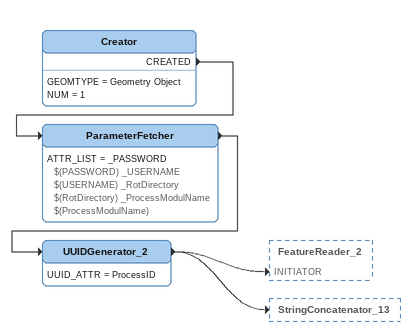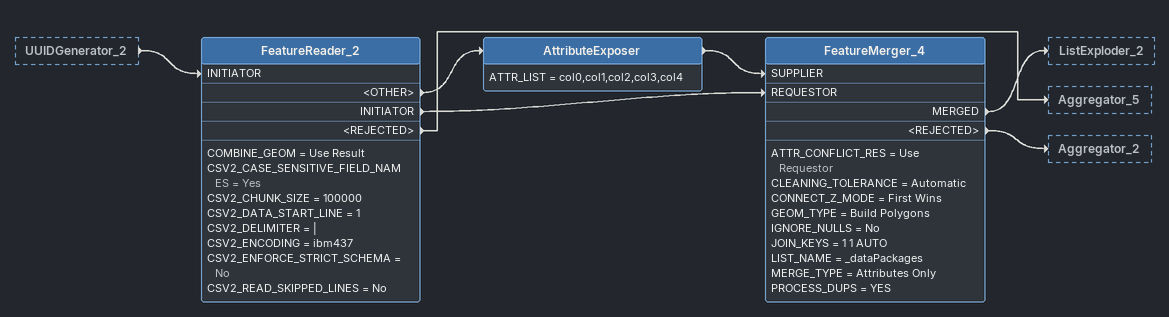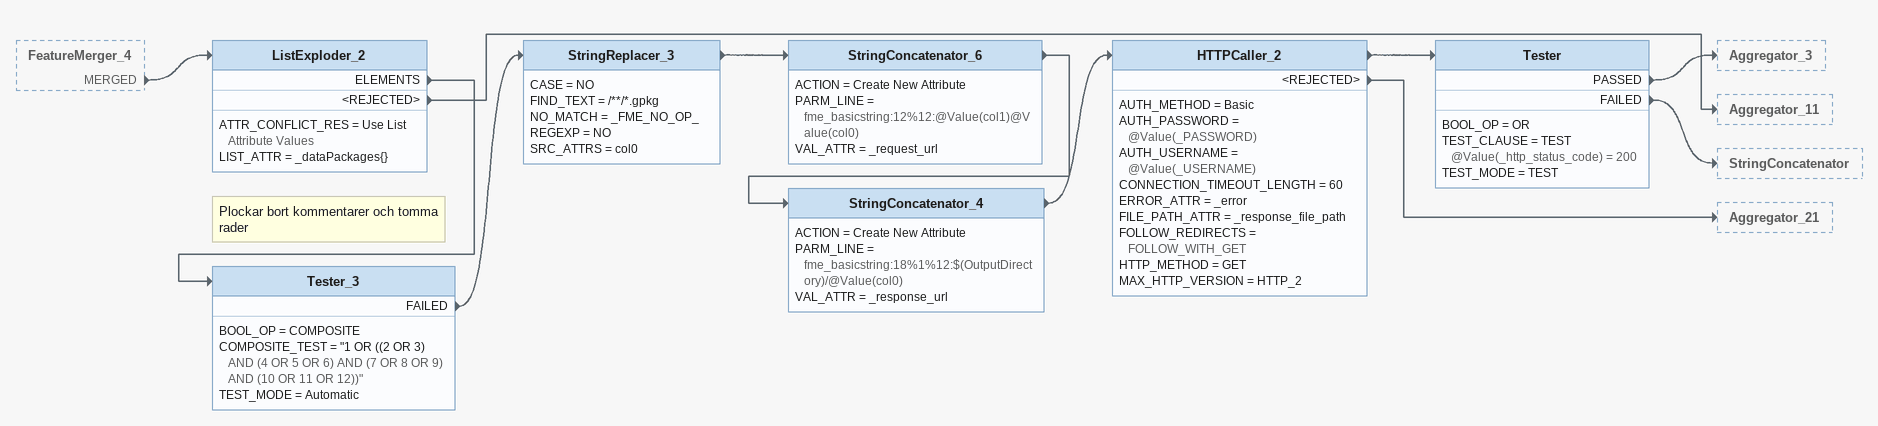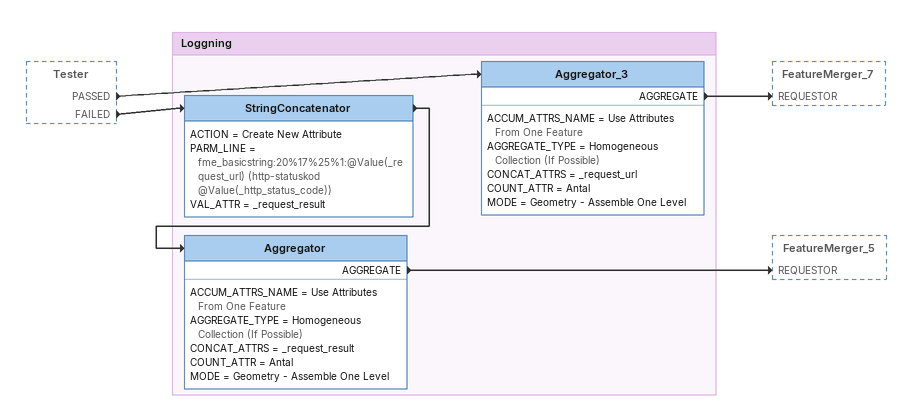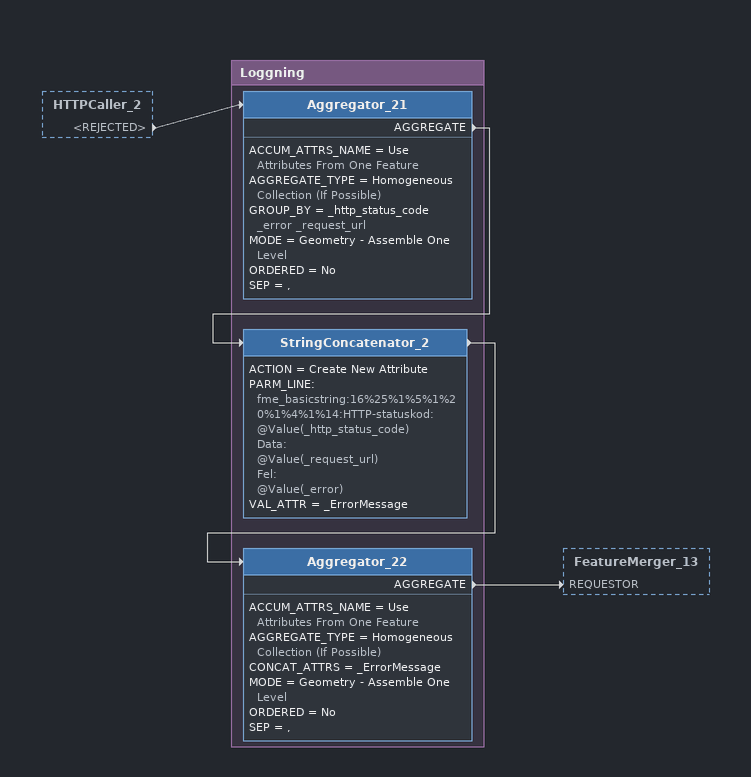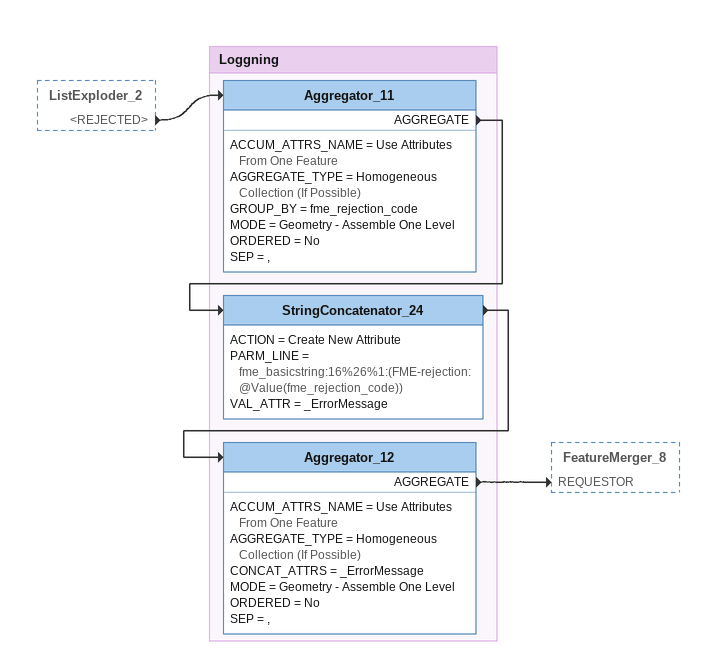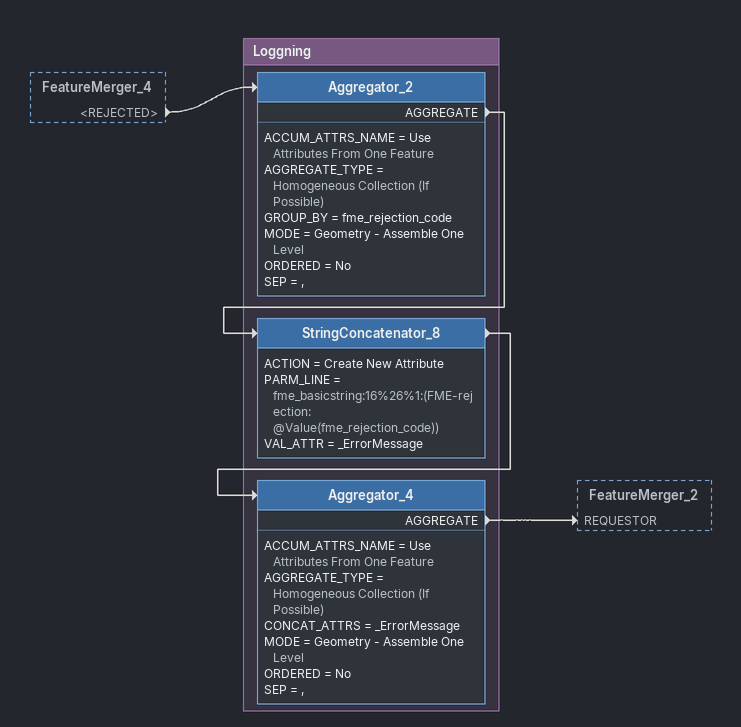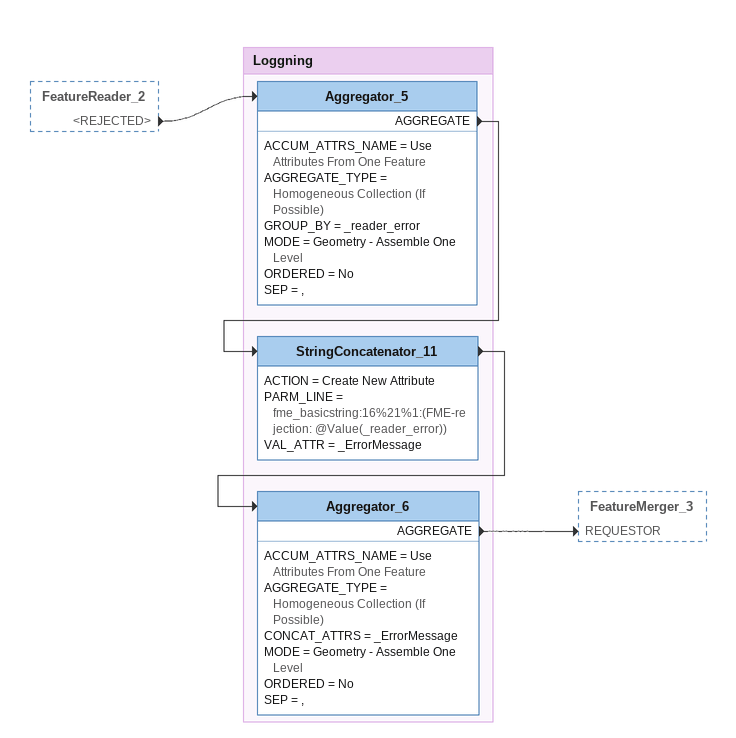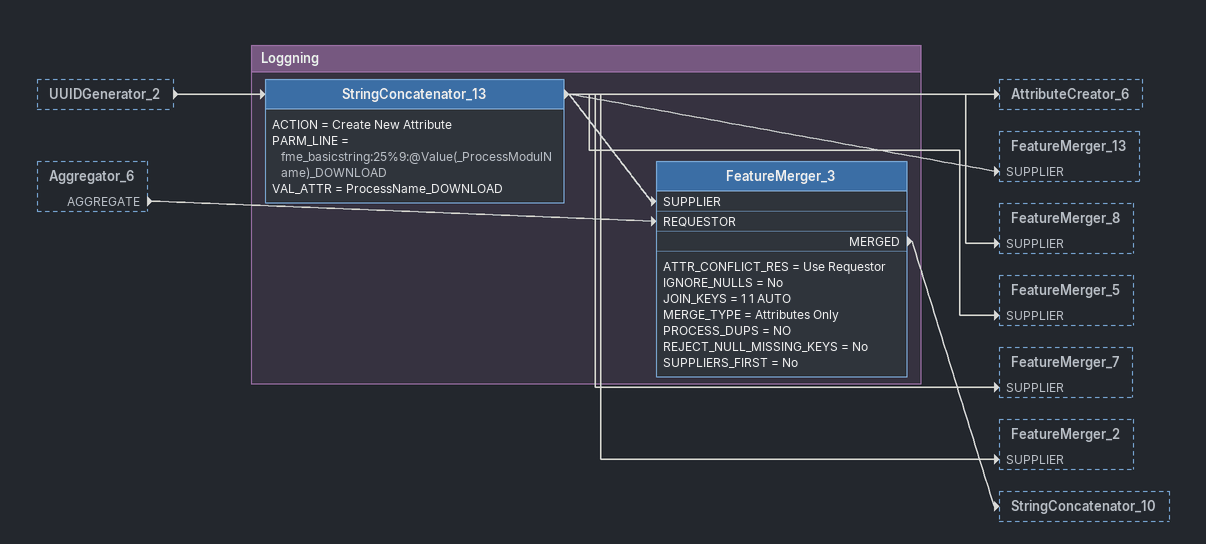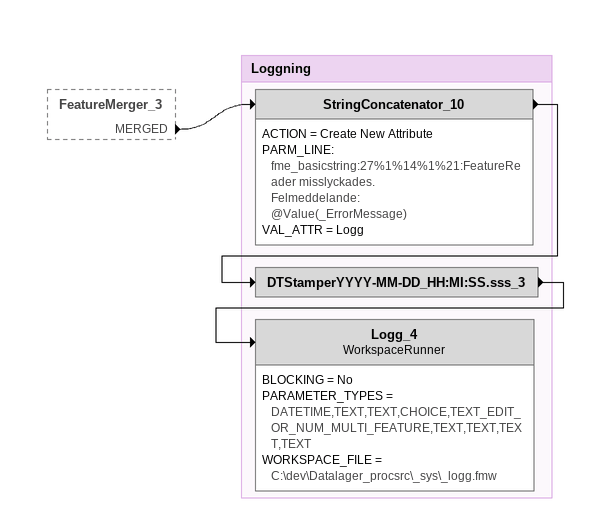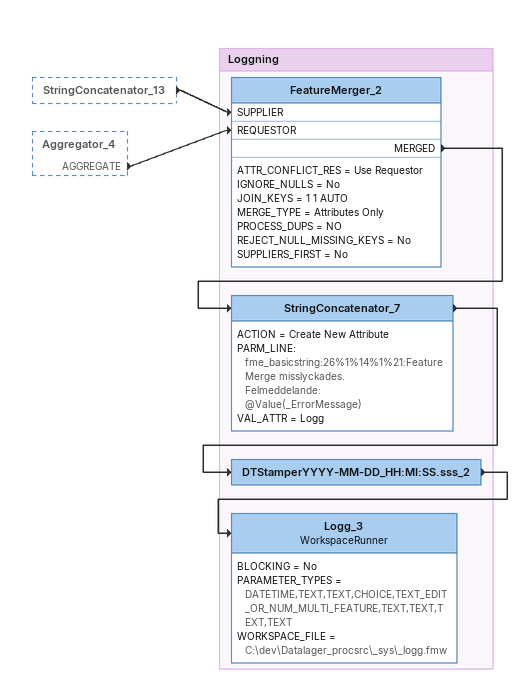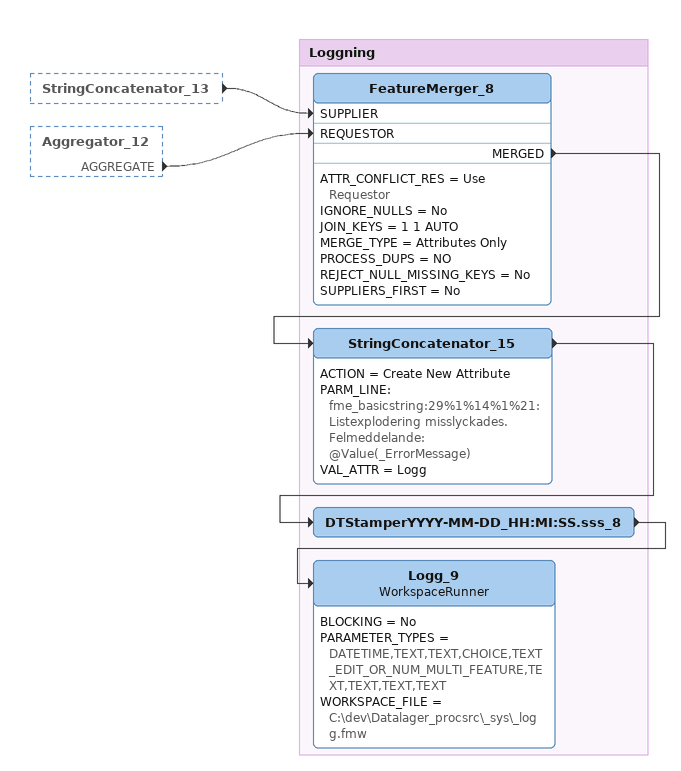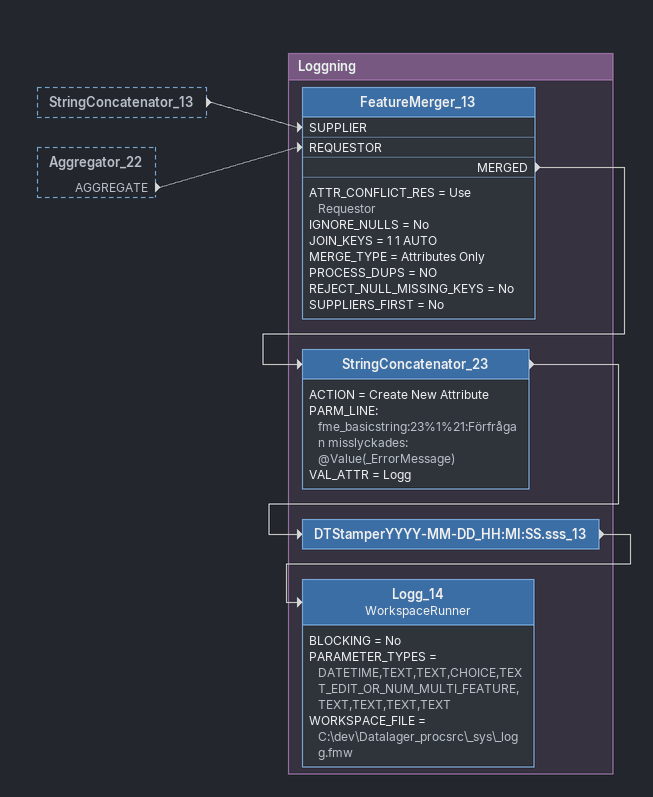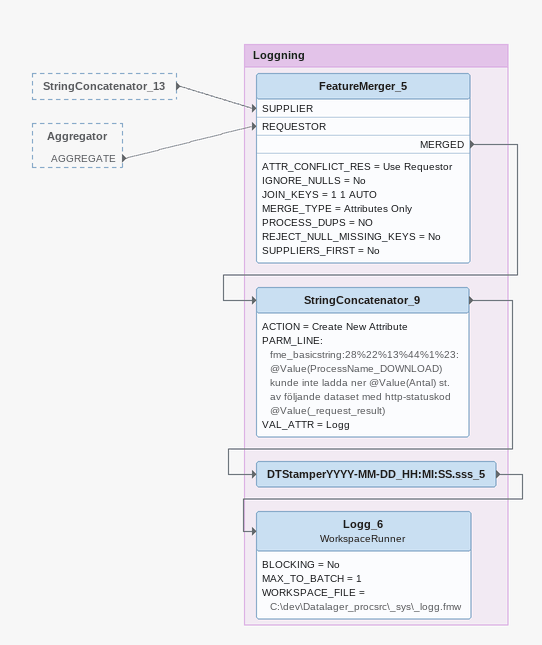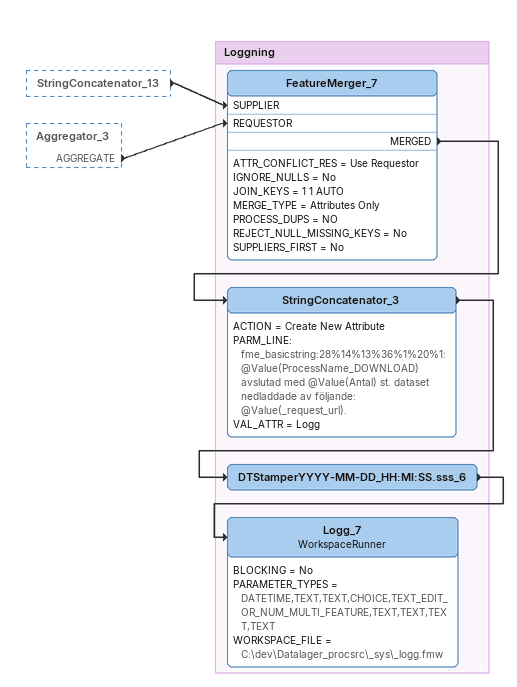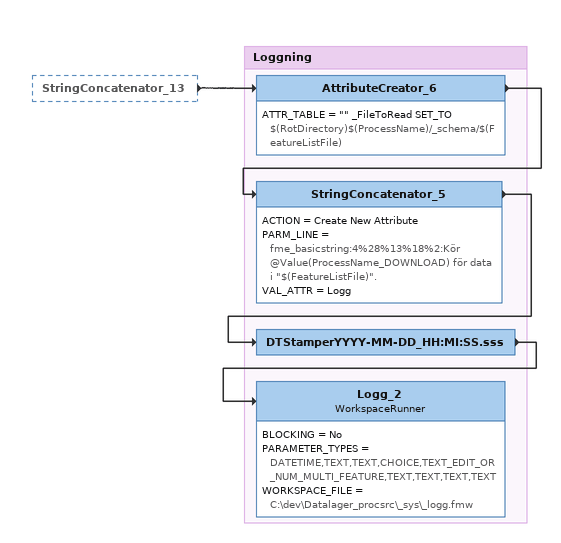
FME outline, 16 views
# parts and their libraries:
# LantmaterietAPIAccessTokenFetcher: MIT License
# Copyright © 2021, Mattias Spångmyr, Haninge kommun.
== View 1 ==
Creator
    GEOMTYPE = Geometry Object
    NUM = 1
    CREATED -> ParameterFetcher
ParameterFetcher
    ATTR_LIST = _PASSWORD $(PASSWORD) _USERNAME $(USERNAME) _RotDirectory $(RotDirectory) _ProcessModulName $(ProcessModulName)
    -> UUIDGenerator_2
UUIDGenerator_2
    UUID_ATTR = ProcessID
    -> FeatureReader_2 [INITIATOR]
    -> StringConcatenator_13

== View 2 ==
UUIDGenerator_2 [outside]
    -> FeatureReader_2 [INITIATOR]
FeatureReader_2
    COMBINE_GEOM = Use Result
    CSV2_CASE_SENSITIVE_FIELD_NAMES = Yes
    CSV2_CHUNK_SIZE = 100000
    CSV2_DATA_START_LINE = 1
    CSV2_DELIMITER = |
    CSV2_ENCODING = ibm437
    CSV2_ENFORCE_STRICT_SCHEMA = No
    CSV2_READ_SKIPPED_LINES = No
    <OTHER> -> AttributeExposer
    INITIATOR -> FeatureMerger_4 [REQUESTOR]
    <REJECTED> -> Aggregator_5
AttributeExposer
    ATTR_LIST = col0,col1,col2,col3,col4
    -> FeatureMerger_4 [SUPPLIER]
FeatureMerger_4
    ATTR_CONFLICT_RES = Use Requestor
    CLEANING_TOLERANCE = Automatic
    CONNECT_Z_MODE = First Wins
    GEOM_TYPE = Build Polygons
    IGNORE_NULLS = No
    JOIN_KEYS = 1 1 AUTO
    LIST_NAME = _dataPackages
    MERGE_TYPE = Attributes Only
    PROCESS_DUPS = YES
    MERGED -> ListExploder_2
    <REJECTED> -> Aggregator_2

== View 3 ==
FeatureMerger_4 [outside]
    MERGED -> ListExploder_2
ListExploder_2
    ATTR_CONFLICT_RES = Use List Attribute Values
    LIST_ATTR = _dataPackages{}
    ELEMENTS -> Tester_3
    <REJECTED> -> Aggregator_11
Note: Plockar bort kommentarer och tomma rader
Tester_3
    BOOL_OP = COMPOSITE
    COMPOSITE_TEST = "1 OR ((2 OR 3) AND (4 OR 5 OR 6) AND (7 OR 8 OR 9) AND (10 OR 11 OR 12))"
    TEST_MODE = Automatic
    FAILED -> StringReplacer_3
StringReplacer_3
    CASE = NO
    FIND_TEXT = /**/*.gpkg
    NO_MATCH = _FME_NO_OP_
    REGEXP = NO
    SRC_ATTRS = col0
    -> StringConcatenator_6
StringConcatenator_6
    ACTION = Create New Attribute
    PARM_LINE = fme_basicstring:12%12:@Value(col1)@Value(col0)
    VAL_ATTR = _request_url
    -> StringConcatenator_4
StringConcatenator_4
    ACTION = Create New Attribute
    PARM_LINE = fme_basicstring:18%1%12:$(OutputDirectory)/@Value(col0)
    VAL_ATTR = _response_url
    -> HTTPCaller_2
HTTPCaller_2
    AUTH_METHOD = Basic
    AUTH_PASSWORD = @Value(_PASSWORD)
    AUTH_USERNAME = @Value(_USERNAME)
    CONNECTION_TIMEOUT_LENGTH = 60
    ERROR_ATTR = _error
    FILE_PATH_ATTR = _response_file_path
    FOLLOW_REDIRECTS = FOLLOW_WITH_GET
    HTTP_METHOD = GET
    MAX_HTTP_VERSION = HTTP_2
    -> Tester
    <REJECTED> -> Aggregator_21
Tester
    BOOL_OP = OR
    TEST_CLAUSE = TEST @Value(_http_status_code) = 200
    TEST_MODE = TEST
    PASSED -> Aggregator_3
    FAILED -> StringConcatenator

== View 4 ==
Tester [outside]
    PASSED -> Aggregator_3
    FAILED -> StringConcatenator

Bookmark: Loggning
Aggregator_3
    ACCUM_ATTRS_NAME = Use Attributes From One Feature
    AGGREGATE_TYPE = Homogeneous Collection (If Possible)
    CONCAT_ATTRS = _request_url
    COUNT_ATTR = Antal
    MODE = Geometry - Assemble One Level
    AGGREGATE -> FeatureMerger_7 [REQUESTOR]
StringConcatenator
    ACTION = Create New Attribute
    PARM_LINE = fme_basicstring:20%17%25%1:@Value(_request_url) (http-statuskod @Value(_http_status_code))
    VAL_ATTR = _request_result
    -> Aggregator
Aggregator
    ACCUM_ATTRS_NAME = Use Attributes From One Feature
    AGGREGATE_TYPE = Homogeneous Collection (If Possible)
    CONCAT_ATTRS = _request_result
    COUNT_ATTR = Antal
    MODE = Geometry - Assemble One Level
    AGGREGATE -> FeatureMerger_5 [REQUESTOR]

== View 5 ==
HTTPCaller_2 [outside]
    <REJECTED> -> Aggregator_21

Bookmark: Loggning
Aggregator_21
    ACCUM_ATTRS_NAME = Use Attributes From One Feature
    AGGREGATE_TYPE = Homogeneous Collection (If Possible)
    GROUP_BY = _http_status_code _error _request_url
    MODE = Geometry - Assemble One Level
    ORDERED = No
    SEP = ,
    AGGREGATE -> StringConcatenator_2
StringConcatenator_2
    ACTION = Create New Attribute
    PARM_LINE:
      fme_basicstring:16%25%1%5%1%20%1%4%1%14:HTTP-statuskod: @Value(_http_status_code)
      Data:
      @Value(_request_url)
      Fel:
      @Value(_error)
    VAL_ATTR = _ErrorMessage
    -> Aggregator_22
Aggregator_22
    ACCUM_ATTRS_NAME = Use Attributes From One Feature
    AGGREGATE_TYPE = Homogeneous Collection (If Possible)
    CONCAT_ATTRS = _ErrorMessage
    MODE = Geometry - Assemble One Level
    ORDERED = No
    SEP = ,
    AGGREGATE -> FeatureMerger_13 [REQUESTOR]

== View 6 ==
ListExploder_2 [outside]
    <REJECTED> -> Aggregator_11

Bookmark: Loggning
Aggregator_11
    ACCUM_ATTRS_NAME = Use Attributes From One Feature
    AGGREGATE_TYPE = Homogeneous Collection (If Possible)
    GROUP_BY = fme_rejection_code
    MODE = Geometry - Assemble One Level
    ORDERED = No
    SEP = ,
    AGGREGATE -> StringConcatenator_24
StringConcatenator_24
    ACTION = Create New Attribute
    PARM_LINE = fme_basicstring:16%26%1:(FME-rejection: @Value(fme_rejection_code))
    VAL_ATTR = _ErrorMessage
    -> Aggregator_12
Aggregator_12
    ACCUM_ATTRS_NAME = Use Attributes From One Feature
    AGGREGATE_TYPE = Homogeneous Collection (If Possible)
    CONCAT_ATTRS = _ErrorMessage
    MODE = Geometry - Assemble One Level
    ORDERED = No
    SEP = ,
    AGGREGATE -> FeatureMerger_8 [REQUESTOR]

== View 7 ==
FeatureMerger_4 [outside]
    <REJECTED> -> Aggregator_2

Bookmark: Loggning
Aggregator_2
    ACCUM_ATTRS_NAME = Use Attributes From One Feature
    AGGREGATE_TYPE = Homogeneous Collection (If Possible)
    GROUP_BY = fme_rejection_code
    MODE = Geometry - Assemble One Level
    ORDERED = No
    SEP = ,
    AGGREGATE -> StringConcatenator_8
StringConcatenator_8
    ACTION = Create New Attribute
    PARM_LINE = fme_basicstring:16%26%1:(FME-rejection: @Value(fme_rejection_code))
    VAL_ATTR = _ErrorMessage
    -> Aggregator_4
Aggregator_4
    ACCUM_ATTRS_NAME = Use Attributes From One Feature
    AGGREGATE_TYPE = Homogeneous Collection (If Possible)
    CONCAT_ATTRS = _ErrorMessage
    MODE = Geometry - Assemble One Level
    ORDERED = No
    SEP = ,
    AGGREGATE -> FeatureMerger_2 [REQUESTOR]

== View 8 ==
FeatureReader_2 [outside]
    <REJECTED> -> Aggregator_5

Bookmark: Loggning
Aggregator_5
    ACCUM_ATTRS_NAME = Use Attributes From One Feature
    AGGREGATE_TYPE = Homogeneous Collection (If Possible)
    GROUP_BY = _reader_error
    MODE = Geometry - Assemble One Level
    ORDERED = No
    SEP = ,
    AGGREGATE -> StringConcatenator_11
StringConcatenator_11
    ACTION = Create New Attribute
    PARM_LINE = fme_basicstring:16%21%1:(FME-rejection: @Value(_reader_error))
    VAL_ATTR = _ErrorMessage
    -> Aggregator_6
Aggregator_6
    ACCUM_ATTRS_NAME = Use Attributes From One Feature
    AGGREGATE_TYPE = Homogeneous Collection (If Possible)
    CONCAT_ATTRS = _ErrorMessage
    MODE = Geometry - Assemble One Level
    ORDERED = No
    SEP = ,
    AGGREGATE -> FeatureMerger_3 [REQUESTOR]

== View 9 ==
UUIDGenerator_2 [outside]
    -> StringConcatenator_13
Aggregator_6 [outside]
    AGGREGATE -> FeatureMerger_3 [REQUESTOR]

Bookmark: Loggning
StringConcatenator_13
    ACTION = Create New Attribute
    PARM_LINE = fme_basicstring:25%9:@Value(_ProcessModulName)_DOWNLOAD
    VAL_ATTR = ProcessName_DOWNLOAD
    -> AttributeCreator_6
    -> FeatureMerger_13 [SUPPLIER]
    -> FeatureMerger_8 [SUPPLIER]
    -> FeatureMerger_5 [SUPPLIER]
    -> FeatureMerger_7 [SUPPLIER]
    -> FeatureMerger_2 [SUPPLIER]
    -> FeatureMerger_3 [SUPPLIER]
FeatureMerger_3
    ATTR_CONFLICT_RES = Use Requestor
    IGNORE_NULLS = No
    JOIN_KEYS = 1 1 AUTO
    MERGE_TYPE = Attributes Only
    PROCESS_DUPS = NO
    REJECT_NULL_MISSING_KEYS = No
    SUPPLIERS_FIRST = No
    MERGED -> StringConcatenator_10

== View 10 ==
FeatureMerger_3 [outside]
    MERGED -> StringConcatenator_10

Bookmark: Loggning
StringConcatenator_10
    ACTION = Create New Attribute
    PARM_LINE:
      fme_basicstring:27%1%14%1%21:FeatureReader misslyckades.
      Felmeddelande:
      @Value(_ErrorMessage)
    VAL_ATTR = Logg
    -> DTStamperYYYY-MM-DD_HH:MI:SS.sss_3
DTStamperYYYY-MM-DD_HH:MI:SS.sss_3
    -> Logg_4
Logg_4: WorkspaceRunner
    BLOCKING = No
    PARAMETER_TYPES = DATETIME,TEXT,TEXT,CHOICE,TEXT_EDIT_OR_NUM_MULTI_FEATURE,TEXT,TEXT,TEXT,TEXT
    WORKSPACE_FILE = C:\dev\Datalager_procsrc\_sys\_logg.fmw

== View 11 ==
StringConcatenator_13 [outside]
    -> FeatureMerger_2 [SUPPLIER]
Aggregator_4 [outside]
    AGGREGATE -> FeatureMerger_2 [REQUESTOR]

Bookmark: Loggning
FeatureMerger_2
    ATTR_CONFLICT_RES = Use Requestor
    IGNORE_NULLS = No
    JOIN_KEYS = 1 1 AUTO
    MERGE_TYPE = Attributes Only
    PROCESS_DUPS = NO
    REJECT_NULL_MISSING_KEYS = No
    SUPPLIERS_FIRST = No
    MERGED -> StringConcatenator_7
StringConcatenator_7
    ACTION = Create New Attribute
    PARM_LINE:
      fme_basicstring:26%1%14%1%21:FeatureMerge misslyckades.
      Felmeddelande:
      @Value(_ErrorMessage)
    VAL_ATTR = Logg
    -> DTStamperYYYY-MM-DD_HH:MI:SS.sss_2
DTStamperYYYY-MM-DD_HH:MI:SS.sss_2
    -> Logg_3
Logg_3: WorkspaceRunner
    BLOCKING = No
    PARAMETER_TYPES = DATETIME,TEXT,TEXT,CHOICE,TEXT_EDIT_OR_NUM_MULTI_FEATURE,TEXT,TEXT,TEXT,TEXT
    WORKSPACE_FILE = C:\dev\Datalager_procsrc\_sys\_logg.fmw

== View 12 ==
StringConcatenator_13 [outside]
    -> FeatureMerger_8 [SUPPLIER]
Aggregator_12 [outside]
    AGGREGATE -> FeatureMerger_8 [REQUESTOR]

Bookmark: Loggning
FeatureMerger_8
    ATTR_CONFLICT_RES = Use Requestor
    IGNORE_NULLS = No
    JOIN_KEYS = 1 1 AUTO
    MERGE_TYPE = Attributes Only
    PROCESS_DUPS = NO
    REJECT_NULL_MISSING_KEYS = No
    SUPPLIERS_FIRST = No
    MERGED -> StringConcatenator_15
StringConcatenator_15
    ACTION = Create New Attribute
    PARM_LINE:
      fme_basicstring:29%1%14%1%21:Listexplodering misslyckades.
      Felmeddelande:
      @Value(_ErrorMessage)
    VAL_ATTR = Logg
    -> DTStamperYYYY-MM-DD_HH:MI:SS.sss_8
DTStamperYYYY-MM-DD_HH:MI:SS.sss_8
    -> Logg_9
Logg_9: WorkspaceRunner
    BLOCKING = No
    PARAMETER_TYPES = DATETIME,TEXT,TEXT,CHOICE,TEXT_EDIT_OR_NUM_MULTI_FEATURE,TEXT,TEXT,TEXT,TEXT
    WORKSPACE_FILE = C:\dev\Datalager_procsrc\_sys\_logg.fmw

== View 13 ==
StringConcatenator_13 [outside]
    -> FeatureMerger_13 [SUPPLIER]
Aggregator_22 [outside]
    AGGREGATE -> FeatureMerger_13 [REQUESTOR]

Bookmark: Loggning
FeatureMerger_13
    ATTR_CONFLICT_RES = Use Requestor
    IGNORE_NULLS = No
    JOIN_KEYS = 1 1 AUTO
    MERGE_TYPE = Attributes Only
    PROCESS_DUPS = NO
    REJECT_NULL_MISSING_KEYS = No
    SUPPLIERS_FIRST = No
    MERGED -> StringConcatenator_23
StringConcatenator_23
    ACTION = Create New Attribute
    PARM_LINE:
      fme_basicstring:23%1%21:Förfrågan misslyckades:
      @Value(_ErrorMessage)
    VAL_ATTR = Logg
    -> DTStamperYYYY-MM-DD_HH:MI:SS.sss_13
DTStamperYYYY-MM-DD_HH:MI:SS.sss_13
    -> Logg_14
Logg_14: WorkspaceRunner
    BLOCKING = No
    PARAMETER_TYPES = DATETIME,TEXT,TEXT,CHOICE,TEXT_EDIT_OR_NUM_MULTI_FEATURE,TEXT,TEXT,TEXT,TEXT
    WORKSPACE_FILE = C:\dev\Datalager_procsrc\_sys\_logg.fmw

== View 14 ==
StringConcatenator_13 [outside]
    -> FeatureMerger_5 [SUPPLIER]
Aggregator [outside]
    AGGREGATE -> FeatureMerger_5 [REQUESTOR]

Bookmark: Loggning
FeatureMerger_5
    ATTR_CONFLICT_RES = Use Requestor
    IGNORE_NULLS = No
    JOIN_KEYS = 1 1 AUTO
    MERGE_TYPE = Attributes Only
    PROCESS_DUPS = NO
    REJECT_NULL_MISSING_KEYS = No
    SUPPLIERS_FIRST = No
    MERGED -> StringConcatenator_9
StringConcatenator_9
    ACTION = Create New Attribute
    PARM_LINE:
      fme_basicstring:28%22%13%44%1%23:@Value(ProcessName_DOWNLOAD) kunde inte ladda ner @Value(Antal) st. av följande dataset med http-statuskod
      @Value(_request_result)
    VAL_ATTR = Logg
    -> DTStamperYYYY-MM-DD_HH:MI:SS.sss_5
DTStamperYYYY-MM-DD_HH:MI:SS.sss_5
    -> Logg_6
Logg_6: WorkspaceRunner
    BLOCKING = No
    MAX_TO_BATCH = 1
    WORKSPACE_FILE = C:\dev\Datalager_procsrc\_sys\_logg.fmw

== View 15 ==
StringConcatenator_13 [outside]
    -> FeatureMerger_7 [SUPPLIER]
Aggregator_3 [outside]
    AGGREGATE -> FeatureMerger_7 [REQUESTOR]

Bookmark: Loggning
FeatureMerger_7
    ATTR_CONFLICT_RES = Use Requestor
    IGNORE_NULLS = No
    JOIN_KEYS = 1 1 AUTO
    MERGE_TYPE = Attributes Only
    PROCESS_DUPS = NO
    REJECT_NULL_MISSING_KEYS = No
    SUPPLIERS_FIRST = No
    MERGED -> StringConcatenator_3
StringConcatenator_3
    ACTION = Create New Attribute
    PARM_LINE:
      fme_basicstring:28%14%13%36%1%20%1:@Value(ProcessName_DOWNLOAD) avslutad med @Value(Antal) st. dataset nedladdade av följande:
      @Value(_request_url).
    VAL_ATTR = Logg
    -> DTStamperYYYY-MM-DD_HH:MI:SS.sss_6
DTStamperYYYY-MM-DD_HH:MI:SS.sss_6
    -> Logg_7
Logg_7: WorkspaceRunner
    BLOCKING = No
    PARAMETER_TYPES = DATETIME,TEXT,TEXT,CHOICE,TEXT_EDIT_OR_NUM_MULTI_FEATURE,TEXT,TEXT,TEXT,TEXT
    WORKSPACE_FILE = C:\dev\Datalager_procsrc\_sys\_logg.fmw

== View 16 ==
StringConcatenator_13 [outside]
    -> AttributeCreator_6

Bookmark: Loggning
AttributeCreator_6
    ATTR_TABLE = "" _FileToRead SET_TO $(RotDirectory)$(ProcessName)/_schema/$(FeatureListFile)
    -> StringConcatenator_5
StringConcatenator_5
    ACTION = Create New Attribute
    PARM_LINE = fme_basicstring:4%28%13%18%2:Kör @Value(ProcessName_DOWNLOAD) för data i "$(FeatureListFile)".
    VAL_ATTR = Logg
    -> DTStamperYYYY-MM-DD_HH:MI:SS.sss
DTStamperYYYY-MM-DD_HH:MI:SS.sss
    -> Logg_2
Logg_2: WorkspaceRunner
    BLOCKING = No
    PARAMETER_TYPES = DATETIME,TEXT,TEXT,CHOICE,TEXT_EDIT_OR_NUM_MULTI_FEATURE,TEXT,TEXT,TEXT,TEXT
    WORKSPACE_FILE = C:\dev\Datalager_procsrc\_sys\_logg.fmw
